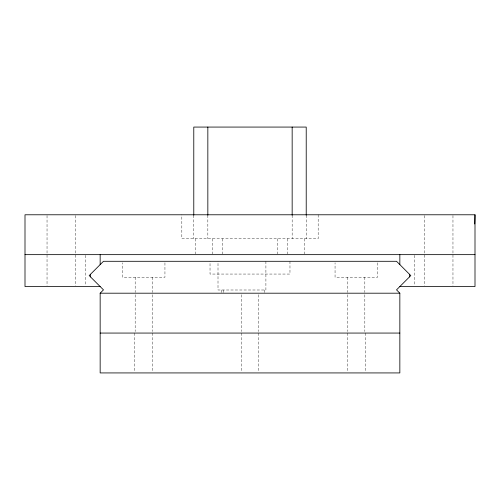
<?xml version="1.0" encoding="UTF-8"?>
<svg xmlns="http://www.w3.org/2000/svg" width="500" height="500" viewBox="0 0 500 500"><rect width="100%" height="100%" fill="white"/><g stroke="black" fill="none" stroke-linecap="round" stroke-linejoin="round"><path stroke-width="0.38" stroke-dasharray="2.5 1.88" d="M452.962 215.55L452.962 285.769M424.469 215.55L424.469 285.769M414.794 255.319L414.794 285.881M377.581 262.812L377.581 277.244L335.056 277.244L335.056 262.812M365.344 333.062L365.344 372.169M364.825 277.244L364.825 292.431M364.825 294.725L364.825 331.531M347.812 277.244L347.812 292.431M347.812 294.725L347.812 331.531M347.3 333.062L347.3 372.169M318.175 214.781L318.175 238.706L181.825 238.706L181.825 214.781M306.219 215.281L306.219 238.706M304.65 238.706L304.65 253.894M292.162 215.281L292.162 238.706M289.969 261.294L289.969 274.056L210.031 274.056L210.031 261.294M287.213 238.706L287.213 253.894M277.75 238.706L277.75 253.894M265.906 261.294L265.906 290L218.006 290L218.006 261.294M264.219 290L264.219 292.556M258.506 294.725L258.506 331.531M258.506 333.062L258.506 372.169M241.494 294.725L241.494 331.531M241.494 333.062L241.494 372.169M223.55 290L223.55 292.556M222.25 238.706L222.25 253.894M221.556 290L221.556 292.556M212.787 238.706L212.787 253.894M207.838 215.281L207.838 238.706M195.35 238.706L195.35 253.894M193.781 215.281L193.781 238.706M164.944 262.812L164.944 277.244L122.419 277.244L122.419 262.812M152.7 333.062L152.7 372.169M152.188 277.244L152.188 292.431M152.188 294.725L152.188 331.531M135.175 277.244L135.175 292.431M135.175 294.725L135.175 331.531M134.656 333.062L134.656 372.169M85.206 255.319L85.206 285.881M75.531 215.55L75.531 285.769M47.038 215.55L47.038 285.769"/><path stroke-width="0.75" d="M100.156 286.55L25 286.55L25 214.781L475 214.781L475 286.55L399.844 286.55M474.744 223.981L475 214.781M100.156 293.194L103.475 289.869L89.194 275.581L103.475 261.294L396.525 261.294L410.806 275.581L396.525 289.869L399.844 293.194L399.844 372.931L100.156 372.931L100.156 293.194L399.844 293.194M25 254.65L475 254.65M100.156 333.062L399.844 333.062M409.481 274.256L409.481 276.913M399.844 254.65L399.844 264.619M306.219 215.281L306.219 127.069L193.781 127.069L193.781 215.281M292.162 127.069L292.162 215.281M207.838 127.069L207.838 215.281M100.156 254.65L100.156 264.619M90.519 274.256L90.519 276.913"/></g></svg>
